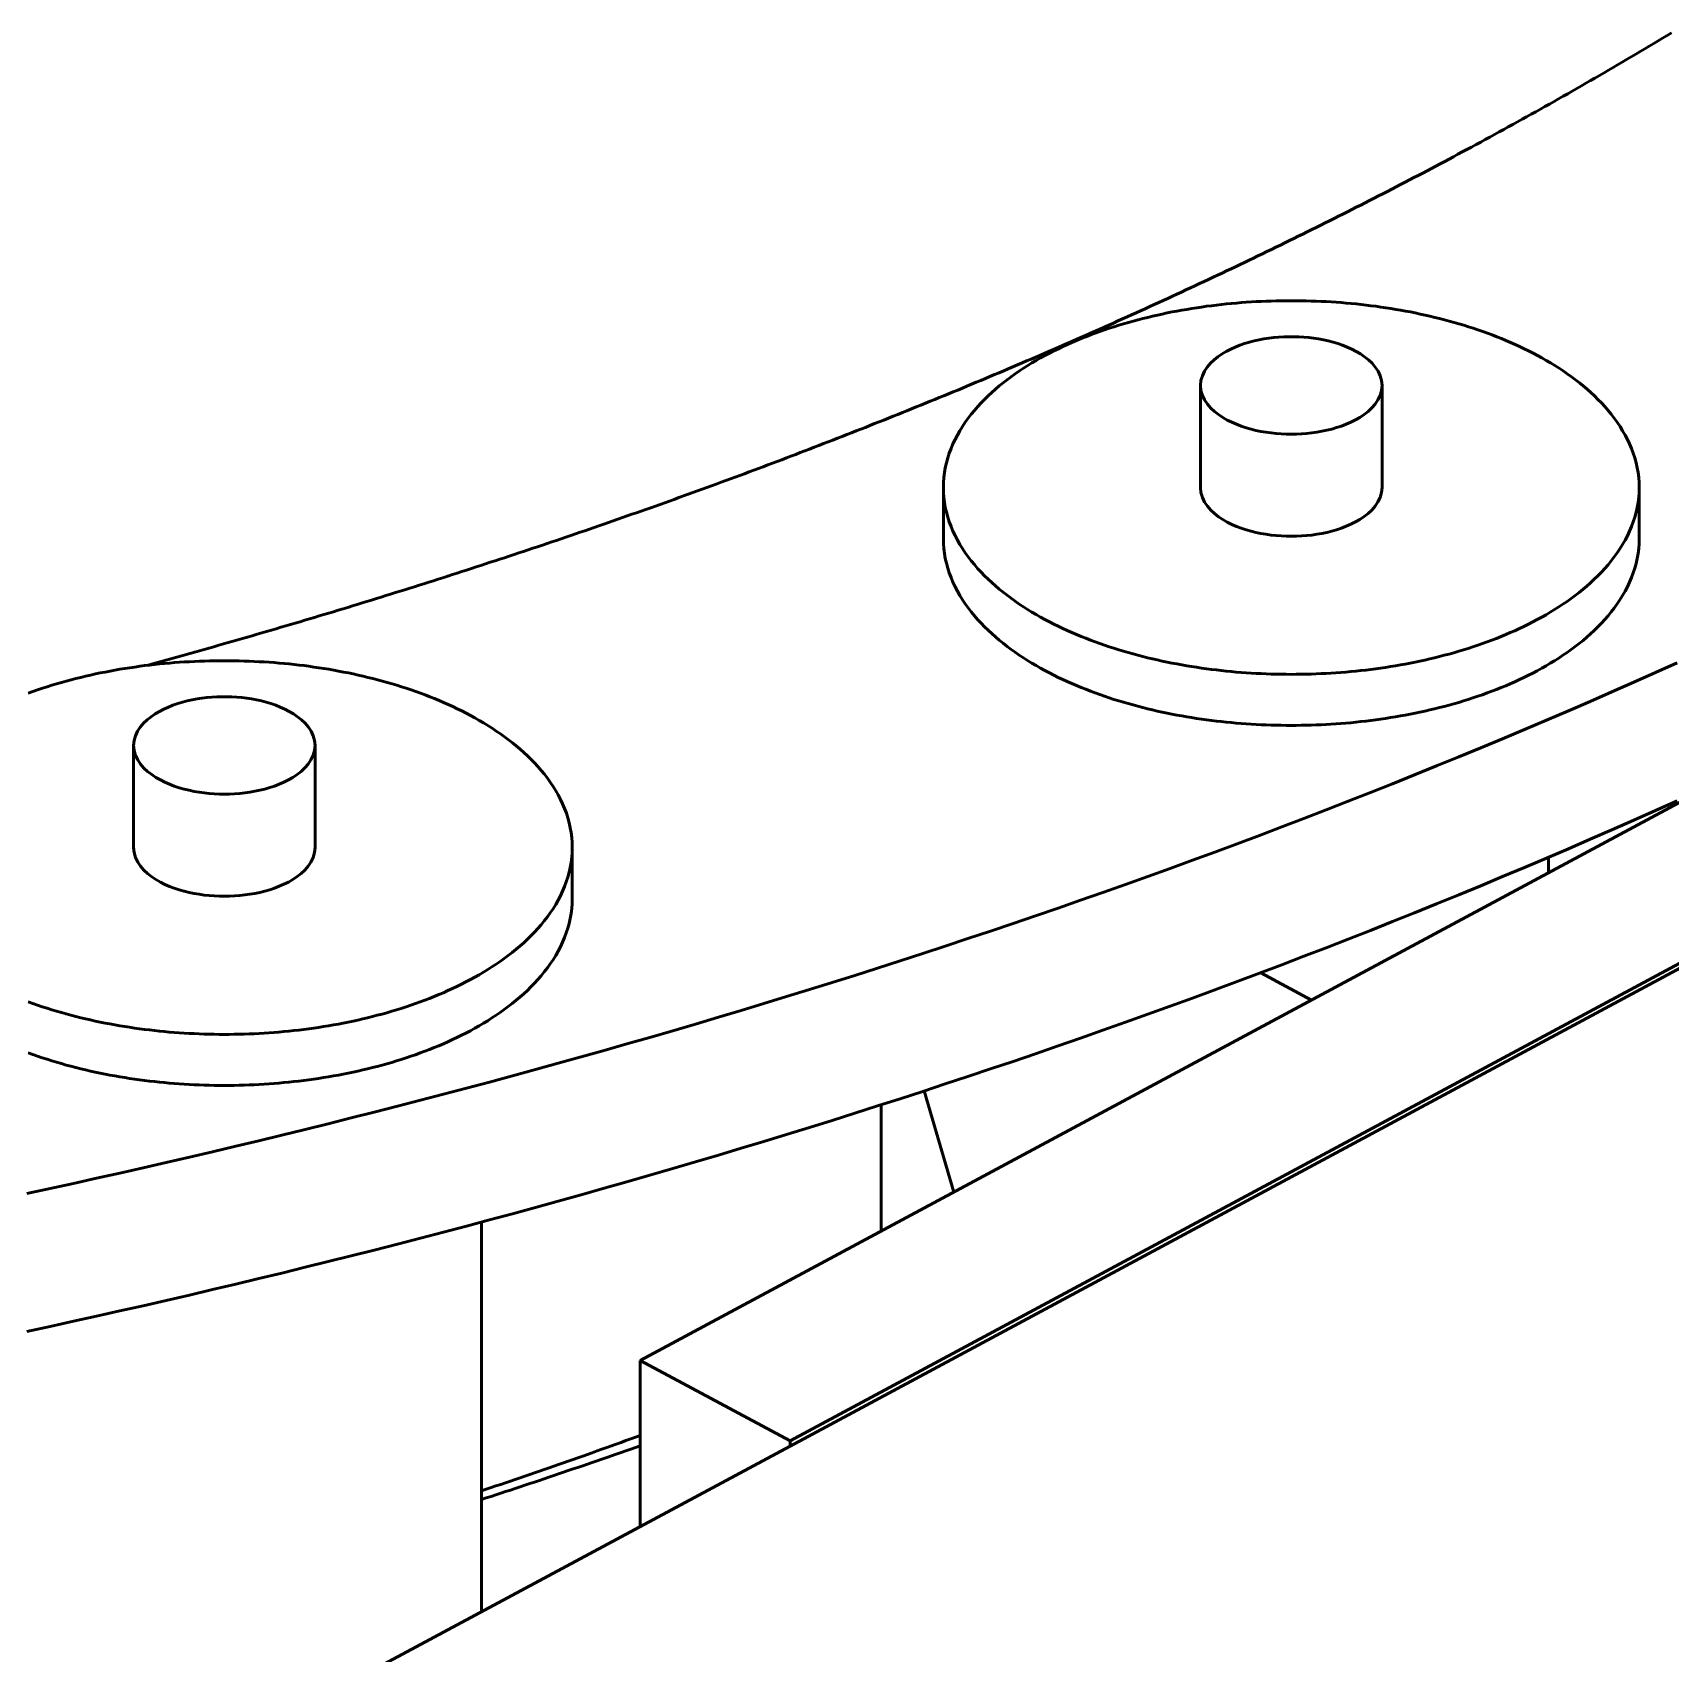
# Model space of a CAD drawing. Header units: millimetres. Extents: x 0 to 841, y 0 to 594.
# Drawn here: x 389.73 to 429.2, y 260.73 to 299.79 of the extents above; entities that cross this region are included whole.
import ezdxf

# ---------------------------------------------------------------- set-up
doc = ezdxf.new("R2010")
doc.units = ezdxf.units.MM
doc.layers.add('VIS', color=7, linetype='CONTINUOUS', lineweight=50)

msp = doc.modelspace()

# ---------------------------------------------------------------- linework, layer by layer
at = {"layer": 'VIS'}
for points in [[(424.187, 296.912), (424.299, 296.972), (424.41, 297.032), (424.521, 297.092), (424.632, 297.152), (424.743, 297.212), (424.854, 297.273), (424.965, 297.333), (425.075, 297.394), (425.186, 297.455), (425.297, 297.515), (425.407, 297.576), (425.518, 297.637), (425.628, 297.699), (425.738, 297.76), (425.849, 297.821), (425.959, 297.883), (426.069, 297.944), (426.179, 298.006), (426.289, 298.068), (426.399, 298.13), (426.509, 298.192), (426.619, 298.255), (426.729, 298.317), (426.838, 298.379), (426.948, 298.442), (427.058, 298.505), (427.167, 298.568), (427.277, 298.631), (427.386, 298.694), (427.495, 298.757), (427.604, 298.82), (427.713, 298.884), (427.823, 298.947), (427.932, 299.011), (428.04, 299.075), (428.149, 299.139), (428.258, 299.203), (428.367, 299.267), (428.475, 299.332), (428.584, 299.396), (428.692, 299.461), (428.801, 299.525), (428.909, 299.59), (429.017, 299.655), (429.126, 299.72), (429.234, 299.785)], [(424.187, 296.912), (424.299, 296.972), (424.41, 297.032), (424.521, 297.092), (424.632, 297.152), (424.743, 297.212), (424.854, 297.273), (424.965, 297.333), (425.075, 297.394), (425.186, 297.455), (425.297, 297.515), (425.407, 297.576), (425.518, 297.637), (425.628, 297.699), (425.738, 297.76), (425.849, 297.821), (425.959, 297.883), (426.069, 297.944), (426.179, 298.006), (426.289, 298.068), (426.399, 298.13), (426.509, 298.192), (426.619, 298.255), (426.729, 298.317), (426.838, 298.379), (426.948, 298.442), (427.058, 298.505), (427.167, 298.568), (427.277, 298.631), (427.386, 298.694), (427.495, 298.757), (427.604, 298.82), (427.713, 298.884), (427.823, 298.947), (427.932, 299.011), (428.04, 299.075), (428.149, 299.139), (428.258, 299.203), (428.367, 299.267), (428.475, 299.332), (428.584, 299.396), (428.692, 299.461), (428.801, 299.525), (428.909, 299.59), (429.017, 299.655), (429.126, 299.72), (429.234, 299.785)], [(392.478, 284.539), (392.594, 284.571), (392.709, 284.602), (392.825, 284.634), (392.941, 284.666), (393.057, 284.698), (393.173, 284.73), (393.288, 284.763), (393.404, 284.795), (393.52, 284.827), (393.635, 284.86), (393.751, 284.892), (393.866, 284.925), (393.982, 284.958), (394.098, 284.99), (394.213, 285.023), (394.329, 285.056), (394.444, 285.089), (394.56, 285.122), (394.675, 285.155), (394.79, 285.188), (394.906, 285.222), (395.021, 285.255), (395.137, 285.288), (395.252, 285.322), (395.367, 285.355), (395.483, 285.389), (395.598, 285.423), (395.713, 285.457), (395.828, 285.491), (395.943, 285.525), (396.059, 285.559), (396.174, 285.593), (396.289, 285.627), (396.404, 285.661), (396.519, 285.696), (396.634, 285.73), (396.749, 285.765), (396.864, 285.799), (396.979, 285.834), (397.094, 285.869), (397.209, 285.903), (397.324, 285.938), (397.439, 285.973), (397.554, 286.008), (397.669, 286.044), (397.783, 286.079), (397.898, 286.114), (398.013, 286.149), (398.128, 286.185), (398.242, 286.221), (398.357, 286.256), (398.472, 286.292), (398.587, 286.328), (398.701, 286.363), (398.816, 286.399), (398.93, 286.435), (399.045, 286.472), (399.159, 286.508), (399.274, 286.544), (399.388, 286.58), (399.503, 286.617), (399.617, 286.653), (399.732, 286.69), (399.846, 286.726), (399.96, 286.763), (400.075, 286.8), (400.189, 286.837), (400.303, 286.874), (400.418, 286.911), (400.532, 286.948), (400.646, 286.985), (400.76, 287.023), (400.874, 287.06), (400.988, 287.097), (401.102, 287.135), (401.216, 287.173), (401.331, 287.21), (401.445, 287.248), (401.558, 287.286), (401.672, 287.324), (401.786, 287.362), (401.9, 287.4), (402.014, 287.438), (402.128, 287.477), (402.242, 287.515), (402.356, 287.553), (402.469, 287.592), (402.583, 287.63), (402.697, 287.669), (402.81, 287.708), (402.924, 287.747), (403.038, 287.786), (403.151, 287.825), (403.265, 287.864), (403.378, 287.903), (403.492, 287.942), (403.605, 287.982), (403.719, 288.021), (403.832, 288.061), (403.946, 288.1), (404.059, 288.14), (404.172, 288.18), (404.286, 288.219), (404.399, 288.259), (404.512, 288.299), (404.625, 288.34), (404.739, 288.38), (404.852, 288.42), (404.965, 288.46), (405.078, 288.501), (405.191, 288.541), (405.304, 288.582), (405.417, 288.623), (405.53, 288.663), (405.643, 288.704), (405.756, 288.745), (405.869, 288.786), (405.982, 288.827), (406.094, 288.869), (406.207, 288.91), (406.32, 288.951), (406.433, 288.993), (406.545, 289.034), (406.658, 289.076), (406.771, 289.117), (406.883, 289.159), (406.996, 289.201), (407.108, 289.243), (407.221, 289.285), (407.333, 289.327), (407.446, 289.37), (407.558, 289.412), (407.67, 289.454), (407.783, 289.497), (407.895, 289.539), (408.007, 289.582), (408.12, 289.625), (408.232, 289.668), (408.344, 289.71), (408.456, 289.753), (408.568, 289.797), (408.68, 289.84), (408.792, 289.883), (408.904, 289.926), (409.016, 289.97), (409.128, 290.013), (409.24, 290.057), (409.352, 290.101), (409.464, 290.144), (409.576, 290.188), (409.687, 290.232), (409.799, 290.276), (409.911, 290.321), (410.023, 290.365), (410.134, 290.409), (410.246, 290.453), (410.357, 290.498), (410.469, 290.543), (410.58, 290.587), (410.692, 290.632), (410.803, 290.677), (410.915, 290.722), (411.026, 290.767), (411.137, 290.812), (411.249, 290.857), (411.36, 290.903), (411.471, 290.948), (411.582, 290.993), (411.693, 291.039), (411.804, 291.085), (411.915, 291.13), (412.026, 291.176), (412.137, 291.222), (412.248, 291.268), (412.359, 291.314), (412.47, 291.361), (412.581, 291.407), (412.692, 291.453), (412.802, 291.5), (412.913, 291.546), (413.024, 291.593), (413.134, 291.64), (413.245, 291.687), (413.356, 291.733), (413.466, 291.781), (413.577, 291.828), (413.687, 291.875), (413.797, 291.922), (413.908, 291.97), (414.018, 292.017), (414.128, 292.065), (414.239, 292.112), (414.349, 292.16), (414.459, 292.208), (414.569, 292.256), (414.679, 292.304), (414.789, 292.352), (414.899, 292.4), (415.009, 292.449), (415.119, 292.497), (415.229, 292.546), (415.339, 292.594), (415.448, 292.643), (415.558, 292.692), (415.668, 292.741), (415.778, 292.79), (415.887, 292.839), (415.997, 292.888), (416.106, 292.937), (416.216, 292.987), (416.325, 293.036), (416.435, 293.086), (416.544, 293.135), (416.653, 293.185), (416.763, 293.235), (416.872, 293.285), (416.981, 293.335), (417.09, 293.385), (417.199, 293.435), (417.308, 293.485), (417.417, 293.536), (417.526, 293.586), (417.635, 293.637), (417.744, 293.688), (417.853, 293.739), (417.962, 293.789), (418.07, 293.84), (418.179, 293.892), (418.288, 293.943), (418.396, 293.994), (418.505, 294.045), (418.613, 294.097), (418.722, 294.148), (418.83, 294.2), (418.939, 294.252), (419.047, 294.304), (419.155, 294.356), (419.263, 294.408), (419.372, 294.46), (419.48, 294.512), (419.588, 294.565), (419.696, 294.617), (419.804, 294.67), (419.912, 294.722), (420.02, 294.775), (420.128, 294.828), (420.235, 294.881), (420.343, 294.934), (420.451, 294.987), (420.558, 295.041), (420.666, 295.094), (420.774, 295.147), (420.881, 295.201), (420.988, 295.255), (421.096, 295.308), (421.203, 295.362), (421.311, 295.416), (421.418, 295.47), (421.525, 295.524), (421.632, 295.579), (421.739, 295.633), (421.846, 295.688), (421.953, 295.742), (422.06, 295.797), (422.167, 295.852), (422.274, 295.907), (422.381, 295.962), (422.487, 296.017), (422.594, 296.072), (422.701, 296.127), (422.807, 296.183), (422.914, 296.238), (423.02, 296.294), (423.127, 296.349), (423.233, 296.405), (423.339, 296.461), (423.445, 296.517), (423.552, 296.573), (423.658, 296.63), (423.764, 296.686), (423.87, 296.742), (423.976, 296.799), (424.082, 296.856), (424.187, 296.912)], [(392.478, 284.539), (392.594, 284.571), (392.709, 284.602), (392.825, 284.634), (392.941, 284.666), (393.057, 284.698), (393.173, 284.73), (393.288, 284.763), (393.404, 284.795), (393.52, 284.827), (393.635, 284.86), (393.751, 284.892), (393.866, 284.925), (393.982, 284.958), (394.098, 284.99), (394.213, 285.023), (394.329, 285.056), (394.444, 285.089), (394.56, 285.122), (394.675, 285.155), (394.79, 285.188), (394.906, 285.222), (395.021, 285.255), (395.137, 285.288), (395.252, 285.322), (395.367, 285.355), (395.483, 285.389), (395.598, 285.423), (395.713, 285.457), (395.828, 285.491), (395.943, 285.525), (396.059, 285.559), (396.174, 285.593), (396.289, 285.627), (396.404, 285.661), (396.519, 285.696), (396.634, 285.73), (396.749, 285.765), (396.864, 285.799), (396.979, 285.834), (397.094, 285.869), (397.209, 285.903), (397.324, 285.938), (397.439, 285.973), (397.554, 286.008), (397.669, 286.044), (397.783, 286.079), (397.898, 286.114), (398.013, 286.149), (398.128, 286.185), (398.242, 286.221), (398.357, 286.256), (398.472, 286.292), (398.587, 286.328), (398.701, 286.363), (398.816, 286.399), (398.93, 286.435), (399.045, 286.472), (399.159, 286.508), (399.274, 286.544), (399.388, 286.58), (399.503, 286.617), (399.617, 286.653), (399.732, 286.69), (399.846, 286.726), (399.96, 286.763), (400.075, 286.8), (400.189, 286.837), (400.303, 286.874), (400.418, 286.911), (400.532, 286.948), (400.646, 286.985), (400.76, 287.023), (400.874, 287.06), (400.988, 287.097), (401.102, 287.135), (401.216, 287.173), (401.331, 287.21), (401.445, 287.248), (401.558, 287.286), (401.672, 287.324), (401.786, 287.362), (401.9, 287.4), (402.014, 287.438), (402.128, 287.477), (402.242, 287.515), (402.356, 287.553), (402.469, 287.592), (402.583, 287.63), (402.697, 287.669), (402.81, 287.708), (402.924, 287.747), (403.038, 287.786), (403.151, 287.825), (403.265, 287.864), (403.378, 287.903), (403.492, 287.942), (403.605, 287.982), (403.719, 288.021), (403.832, 288.061), (403.946, 288.1), (404.059, 288.14), (404.172, 288.18), (404.286, 288.219), (404.399, 288.259), (404.512, 288.299), (404.625, 288.34), (404.739, 288.38), (404.852, 288.42), (404.965, 288.46), (405.078, 288.501), (405.191, 288.541), (405.304, 288.582), (405.417, 288.623), (405.53, 288.663), (405.643, 288.704), (405.756, 288.745), (405.869, 288.786), (405.982, 288.827), (406.094, 288.869), (406.207, 288.91), (406.32, 288.951), (406.433, 288.993), (406.545, 289.034), (406.658, 289.076), (406.771, 289.117), (406.883, 289.159), (406.996, 289.201), (407.108, 289.243), (407.221, 289.285), (407.333, 289.327), (407.446, 289.37), (407.558, 289.412), (407.67, 289.454), (407.783, 289.497), (407.895, 289.539), (408.007, 289.582), (408.12, 289.625), (408.232, 289.668), (408.344, 289.71), (408.456, 289.753), (408.568, 289.797), (408.68, 289.84), (408.792, 289.883), (408.904, 289.926), (409.016, 289.97), (409.128, 290.013), (409.24, 290.057), (409.352, 290.101), (409.464, 290.144), (409.576, 290.188), (409.687, 290.232), (409.799, 290.276), (409.911, 290.321), (410.023, 290.365), (410.134, 290.409), (410.246, 290.453), (410.357, 290.498), (410.469, 290.543), (410.58, 290.587), (410.692, 290.632), (410.803, 290.677), (410.915, 290.722), (411.026, 290.767), (411.137, 290.812), (411.249, 290.857), (411.36, 290.903), (411.471, 290.948), (411.582, 290.993), (411.693, 291.039), (411.804, 291.085), (411.915, 291.13), (412.026, 291.176), (412.137, 291.222), (412.248, 291.268), (412.359, 291.314), (412.47, 291.361), (412.581, 291.407), (412.692, 291.453), (412.802, 291.5), (412.913, 291.546), (413.024, 291.593), (413.134, 291.64), (413.245, 291.687), (413.356, 291.733), (413.466, 291.781), (413.577, 291.828), (413.687, 291.875), (413.797, 291.922), (413.908, 291.97), (414.018, 292.017), (414.128, 292.065), (414.239, 292.112), (414.349, 292.16), (414.459, 292.208), (414.569, 292.256), (414.679, 292.304), (414.789, 292.352), (414.899, 292.4), (415.009, 292.449), (415.119, 292.497), (415.229, 292.546), (415.339, 292.594), (415.448, 292.643), (415.558, 292.692), (415.668, 292.741), (415.778, 292.79), (415.887, 292.839), (415.997, 292.888), (416.106, 292.937), (416.216, 292.987), (416.325, 293.036), (416.435, 293.086), (416.544, 293.135), (416.653, 293.185), (416.763, 293.235), (416.872, 293.285), (416.981, 293.335), (417.09, 293.385), (417.199, 293.435), (417.308, 293.485), (417.417, 293.536), (417.526, 293.586), (417.635, 293.637), (417.744, 293.688), (417.853, 293.739), (417.962, 293.789), (418.07, 293.84), (418.179, 293.892), (418.288, 293.943), (418.396, 293.994), (418.505, 294.045), (418.613, 294.097), (418.722, 294.148), (418.83, 294.2), (418.939, 294.252), (419.047, 294.304), (419.155, 294.356), (419.263, 294.408), (419.372, 294.46), (419.48, 294.512), (419.588, 294.565), (419.696, 294.617), (419.804, 294.67), (419.912, 294.722), (420.02, 294.775), (420.128, 294.828), (420.235, 294.881), (420.343, 294.934), (420.451, 294.987), (420.558, 295.041), (420.666, 295.094), (420.774, 295.147), (420.881, 295.201), (420.988, 295.255), (421.096, 295.308), (421.203, 295.362), (421.311, 295.416), (421.418, 295.47), (421.525, 295.524), (421.632, 295.579), (421.739, 295.633), (421.846, 295.688), (421.953, 295.742), (422.06, 295.797), (422.167, 295.852), (422.274, 295.907), (422.381, 295.962), (422.487, 296.017), (422.594, 296.072), (422.701, 296.127), (422.807, 296.183), (422.914, 296.238), (423.02, 296.294), (423.127, 296.349), (423.233, 296.405), (423.339, 296.461), (423.445, 296.517), (423.552, 296.573), (423.658, 296.63), (423.764, 296.686), (423.87, 296.742), (423.976, 296.799), (424.082, 296.856), (424.187, 296.912)], [(428.451, 288.826), (428.448, 288.946), (428.439, 289.066), (428.424, 289.185), (428.403, 289.304), (428.377, 289.421), (428.345, 289.538), (428.308, 289.652), (428.266, 289.765), (428.22, 289.876), (428.168, 289.985), (428.113, 290.091), (428.053, 290.196), (427.99, 290.298), (427.923, 290.398), (427.852, 290.496), (427.779, 290.592), (427.703, 290.685), (427.624, 290.776), (427.542, 290.864), (427.458, 290.95), (427.372, 291.035), (427.284, 291.117), (427.194, 291.197), (427.102, 291.274), (427.009, 291.35), (426.913, 291.424), (426.817, 291.496), (426.719, 291.566), (426.62, 291.634), (426.519, 291.7), (426.418, 291.765), (426.315, 291.828), (426.211, 291.889), (426.106, 291.948), (426.001, 292.006), (425.894, 292.062), (425.787, 292.117), (425.679, 292.17), (425.57, 292.222), (425.461, 292.272), (425.351, 292.321), (425.24, 292.368), (425.129, 292.414), (425.017, 292.459), (424.905, 292.502), (424.792, 292.544), (424.679, 292.585), (424.565, 292.625), (424.451, 292.663), (424.337, 292.7), (424.222, 292.736), (424.106, 292.771), (423.991, 292.804), (423.875, 292.836), (423.758, 292.868), (423.642, 292.898), (423.525, 292.927), (423.408, 292.955), (423.291, 292.981), (423.173, 293.007), (423.055, 293.032), (422.937, 293.056), (422.819, 293.078), (422.7, 293.1), (422.582, 293.12), (422.463, 293.14), (422.344, 293.158), (422.225, 293.176), (422.106, 293.193), (421.986, 293.208), (421.867, 293.223), (421.747, 293.236), (421.628, 293.249), (421.508, 293.261), (421.388, 293.272), (421.268, 293.281), (421.148, 293.29), (421.028, 293.298), (420.907, 293.305), (420.787, 293.311), (420.667, 293.316), (420.547, 293.32), (420.426, 293.324), (420.306, 293.326), (420.186, 293.327), (420.065, 293.328), (419.945, 293.327), (419.824, 293.326), (419.704, 293.324), (419.584, 293.32), (419.463, 293.316), (419.343, 293.311), (419.223, 293.305), (419.103, 293.298), (418.982, 293.29), (418.862, 293.281), (418.742, 293.272), (418.623, 293.261), (418.503, 293.249), (418.383, 293.236), (418.263, 293.223), (418.144, 293.208), (418.025, 293.193), (417.905, 293.176), (417.786, 293.158), (417.667, 293.14), (417.548, 293.12), (417.43, 293.1), (417.311, 293.078), (417.193, 293.056), (417.075, 293.032), (416.957, 293.007), (416.84, 292.981), (416.722, 292.955), (416.605, 292.927), (416.488, 292.898), (416.372, 292.868), (416.255, 292.836), (416.14, 292.804), (416.024, 292.771), (415.909, 292.736), (415.794, 292.7), (415.679, 292.663), (415.565, 292.625), (415.451, 292.585), (415.338, 292.544), (415.225, 292.502), (415.113, 292.459), (415.001, 292.414), (414.89, 292.368), (414.779, 292.321), (414.669, 292.272), (414.56, 292.222), (414.451, 292.17), (414.343, 292.117), (414.236, 292.062), (414.129, 292.006), (414.024, 291.948), (413.919, 291.889), (413.815, 291.828), (413.713, 291.765), (413.611, 291.7), (413.511, 291.634), (413.411, 291.566), (413.313, 291.496), (413.217, 291.424), (413.122, 291.35), (413.028, 291.274), (412.936, 291.197), (412.846, 291.117), (412.758, 291.035), (412.672, 290.95), (412.588, 290.864), (412.507, 290.776), (412.428, 290.685), (412.351, 290.592), (412.278, 290.496), (412.208, 290.398), (412.141, 290.298), (412.077, 290.196), (412.018, 290.091), (411.962, 289.985), (411.911, 289.876), (411.864, 289.765), (411.822, 289.652), (411.785, 289.538), (411.753, 289.421), (411.727, 289.304), (411.706, 289.185), (411.691, 289.066), (411.682, 288.946), (411.679, 288.826)], [(422.253, 291.286), (422.241, 291.406), (422.209, 291.521), (422.157, 291.629), (422.091, 291.729), (422.013, 291.821), (421.926, 291.903), (421.833, 291.978), (421.734, 292.046), (421.63, 292.107), (421.523, 292.162), (421.414, 292.211), (421.302, 292.255), (421.189, 292.294), (421.074, 292.329), (420.958, 292.359), (420.84, 292.385), (420.722, 292.407), (420.604, 292.425), (420.485, 292.439), (420.365, 292.45), (420.245, 292.457), (420.125, 292.46), (420.005, 292.46), (419.885, 292.457), (419.765, 292.45), (419.646, 292.439), (419.527, 292.425), (419.408, 292.407), (419.29, 292.385), (419.173, 292.359), (419.057, 292.329), (418.942, 292.294), (418.828, 292.255), (418.716, 292.211), (418.607, 292.162), (418.5, 292.107), (418.397, 292.046), (418.298, 291.978), (418.204, 291.903), (418.117, 291.821), (418.039, 291.729), (417.973, 291.629), (417.922, 291.521), (417.889, 291.406), (417.878, 291.286)], [(417.878, 291.286), (417.889, 291.164), (417.924, 291.046), (417.977, 290.936), (418.046, 290.834), (418.127, 290.742), (418.217, 290.658), (418.314, 290.583), (418.416, 290.515), (418.523, 290.453), (418.633, 290.399), (418.745, 290.35), (418.86, 290.306), (418.977, 290.267), (419.095, 290.234), (419.214, 290.204), (419.334, 290.179), (419.456, 290.158), (419.577, 290.141), (419.699, 290.128), (419.822, 290.119), (419.945, 290.114), (420.068, 290.112), (420.19, 290.114), (420.313, 290.119), (420.436, 290.129), (420.558, 290.142), (420.68, 290.159), (420.801, 290.18), (420.921, 290.205), (421.04, 290.235), (421.158, 290.269), (421.275, 290.308), (421.39, 290.352), (421.502, 290.401), (421.612, 290.456)], [(417.878, 291.286), (417.878, 288.826)], [(421.612, 290.456), (421.718, 290.517), (421.82, 290.585), (421.916, 290.66), (422.005, 290.744), (422.086, 290.836), (422.154, 290.937), (422.207, 291.047), (422.241, 291.165), (422.253, 291.286)], [(422.253, 291.286), (422.253, 288.826)], [(411.679, 288.826), (411.682, 288.705), (411.691, 288.585), (411.706, 288.466), (411.727, 288.347), (411.753, 288.23), (411.785, 288.114), (411.822, 287.999), (411.864, 287.887), (411.91, 287.776), (411.962, 287.667), (412.017, 287.56), (412.077, 287.456), (412.14, 287.353), (412.207, 287.253), (412.277, 287.156), (412.351, 287.06), (412.427, 286.967), (412.506, 286.876), (412.587, 286.788), (412.671, 286.701), (412.757, 286.617), (412.845, 286.535), (412.935, 286.455), (413.027, 286.378), (413.121, 286.302), (413.216, 286.228), (413.312, 286.156), (413.41, 286.086), (413.509, 286.018), (413.61, 285.952), (413.711, 285.887), (413.814, 285.824), (413.918, 285.763), (414.022, 285.704), (414.128, 285.646), (414.234, 285.59), (414.341, 285.535), (414.449, 285.482), (414.558, 285.43), (414.667, 285.38), (414.777, 285.331), (414.888, 285.284), (414.999, 285.238), (415.111, 285.193), (415.223, 285.15), (415.336, 285.108), (415.449, 285.067), (415.563, 285.027), (415.677, 284.989), (415.791, 284.952), (415.906, 284.916), (416.021, 284.881), (416.137, 284.848), (416.253, 284.815), (416.369, 284.784), (416.486, 284.754), (416.602, 284.725), (416.719, 284.697), (416.837, 284.67), (416.954, 284.644), (417.072, 284.62), (417.19, 284.596), (417.308, 284.573), (417.427, 284.552), (417.545, 284.531), (417.664, 284.512), (417.783, 284.493), (417.902, 284.476), (418.021, 284.459), (418.14, 284.443), (418.26, 284.429), (418.379, 284.415), (418.499, 284.402), (418.619, 284.391), (418.739, 284.38), (418.859, 284.37), (418.979, 284.361), (419.099, 284.353), (419.219, 284.346), (419.339, 284.34), (419.459, 284.335), (419.58, 284.331), (419.7, 284.327), (419.82, 284.325), (419.94, 284.324), (420.061, 284.323), (420.181, 284.324), (420.301, 284.325), (420.422, 284.327), (420.542, 284.331), (420.662, 284.335), (420.783, 284.34), (420.903, 284.346), (421.023, 284.353), (421.143, 284.361), (421.263, 284.369), (421.383, 284.379), (421.503, 284.39), (421.623, 284.402), (421.742, 284.414), (421.862, 284.428), (421.981, 284.442), (422.101, 284.458), (422.22, 284.474), (422.339, 284.492), (422.458, 284.51), (422.577, 284.53), (422.695, 284.55), (422.814, 284.572), (422.932, 284.594), (423.05, 284.618), (423.168, 284.643), (423.285, 284.668), (423.402, 284.695), (423.519, 284.723), (423.636, 284.752), (423.753, 284.782), (423.869, 284.813), (423.985, 284.845), (424.101, 284.879), (424.216, 284.913), (424.331, 284.949), (424.445, 284.986), (424.559, 285.024), (424.673, 285.064), (424.786, 285.105), (424.899, 285.147), (425.011, 285.19), (425.123, 285.234), (425.234, 285.28), (425.345, 285.328), (425.455, 285.376), (425.564, 285.427), (425.673, 285.478), (425.781, 285.531), (425.888, 285.586), (425.995, 285.642)], [(411.679, 288.826), (411.679, 287.595)], [(417.878, 288.826), (417.889, 288.703), (417.924, 288.586), (417.977, 288.475), (418.046, 288.373), (418.127, 288.281), (418.217, 288.197), (418.314, 288.122), (418.416, 288.054), (418.523, 287.993), (418.633, 287.938), (418.745, 287.889), (418.86, 287.845), (418.977, 287.807), (419.095, 287.773), (419.214, 287.744), (419.334, 287.718), (419.456, 287.698), (419.577, 287.681), (419.699, 287.668), (419.822, 287.658), (419.945, 287.653), (420.068, 287.651), (420.19, 287.653), (420.313, 287.659), (420.436, 287.668), (420.558, 287.681), (420.68, 287.698), (420.801, 287.719), (420.921, 287.745), (421.04, 287.774), (421.158, 287.808), (421.275, 287.847), (421.39, 287.891), (421.502, 287.94), (421.612, 287.995)], [(421.612, 287.995), (421.718, 288.056), (421.82, 288.124), (421.916, 288.199), (422.005, 288.283), (422.086, 288.375), (422.154, 288.477), (422.207, 288.587), (422.241, 288.704), (422.253, 288.826)], [(425.995, 285.642), (426.101, 285.7), (426.206, 285.759), (426.309, 285.82), (426.412, 285.883), (426.514, 285.948), (426.615, 286.014), (426.714, 286.082), (426.813, 286.152), (426.909, 286.224), (427.005, 286.298), (427.098, 286.374), (427.191, 286.452), (427.281, 286.532), (427.369, 286.614), (427.455, 286.698), (427.54, 286.784), (427.621, 286.873), (427.7, 286.964), (427.777, 287.057), (427.851, 287.153), (427.921, 287.25), (427.988, 287.351), (428.052, 287.453), (428.112, 287.558), (428.167, 287.665), (428.219, 287.774), (428.266, 287.885), (428.308, 287.998), (428.345, 288.112), (428.377, 288.229), (428.403, 288.346), (428.424, 288.465), (428.439, 288.585), (428.448, 288.705), (428.451, 288.826)], [(428.451, 288.826), (428.451, 287.595)], [(411.679, 287.595), (411.682, 287.475), (411.691, 287.355), (411.706, 287.235), (411.727, 287.117), (411.753, 286.999), (411.785, 286.883), (411.822, 286.769), (411.864, 286.656), (411.91, 286.545), (411.962, 286.436), (412.017, 286.33), (412.077, 286.225), (412.14, 286.123), (412.207, 286.023), (412.277, 285.925), (412.351, 285.83), (412.427, 285.737), (412.506, 285.646), (412.587, 285.557), (412.671, 285.471), (412.757, 285.387), (412.845, 285.305), (412.935, 285.225), (413.027, 285.147), (413.121, 285.071), (413.216, 284.998), (413.312, 284.926), (413.41, 284.856), (413.509, 284.788), (413.61, 284.721), (413.711, 284.657), (413.814, 284.594), (413.918, 284.533), (414.022, 284.473), (414.128, 284.416), (414.234, 284.359), (414.341, 284.305), (414.449, 284.251), (414.558, 284.2), (414.667, 284.15), (414.777, 284.101), (414.888, 284.053), (414.999, 284.007), (415.111, 283.963), (415.223, 283.919), (415.336, 283.877), (415.449, 283.836), (415.563, 283.797), (415.677, 283.759), (415.791, 283.721), (415.906, 283.686), (416.021, 283.651), (416.137, 283.617), (416.253, 283.585), (416.369, 283.554), (416.486, 283.524), (416.602, 283.495), (416.719, 283.467), (416.837, 283.44), (416.954, 283.414), (417.072, 283.389), (417.19, 283.366), (417.308, 283.343), (417.427, 283.321), (417.545, 283.301), (417.664, 283.281), (417.783, 283.263), (417.902, 283.245), (418.021, 283.229), (418.14, 283.213), (418.26, 283.198), (418.379, 283.185), (418.499, 283.172), (418.619, 283.16), (418.739, 283.15), (418.859, 283.14), (418.979, 283.131), (419.099, 283.123), (419.219, 283.116), (419.339, 283.11), (419.459, 283.105), (419.58, 283.1), (419.7, 283.097), (419.82, 283.095), (419.94, 283.093), (420.061, 283.093), (420.181, 283.093), (420.301, 283.095), (420.422, 283.097), (420.542, 283.1), (420.662, 283.104), (420.783, 283.109), (420.903, 283.115), (421.023, 283.122), (421.143, 283.13), (421.263, 283.139), (421.383, 283.149), (421.503, 283.159), (421.623, 283.171), (421.742, 283.184), (421.862, 283.197), (421.981, 283.212), (422.101, 283.227), (422.22, 283.244), (422.339, 283.261), (422.458, 283.28), (422.577, 283.299), (422.695, 283.32), (422.814, 283.342), (422.932, 283.364), (423.05, 283.388), (423.168, 283.412), (423.285, 283.438), (423.402, 283.465), (423.519, 283.493), (423.636, 283.521), (423.753, 283.552), (423.869, 283.583), (423.985, 283.615), (424.101, 283.648), (424.216, 283.683), (424.331, 283.719), (424.445, 283.756), (424.559, 283.794), (424.673, 283.833), (424.786, 283.874), (424.899, 283.916), (425.011, 283.959), (425.123, 284.004), (425.234, 284.05), (425.345, 284.097), (425.455, 284.146), (425.564, 284.196), (425.673, 284.248), (425.781, 284.301), (425.888, 284.355), (425.995, 284.412)], [(425.995, 284.412), (426.101, 284.469), (426.206, 284.529), (426.309, 284.59), (426.412, 284.653), (426.514, 284.717), (426.615, 284.784), (426.714, 284.852), (426.813, 284.922), (426.909, 284.994), (427.005, 285.068), (427.098, 285.143), (427.191, 285.221), (427.281, 285.301), (427.369, 285.383), (427.455, 285.467), (427.54, 285.554), (427.621, 285.643), (427.7, 285.733), (427.777, 285.827), (427.851, 285.922), (427.921, 286.02), (427.988, 286.12), (428.052, 286.223), (428.112, 286.327), (428.167, 286.434), (428.219, 286.543), (428.266, 286.654), (428.308, 286.767), (428.345, 286.882), (428.377, 286.998), (428.403, 287.116), (428.424, 287.235), (428.439, 287.354), (428.448, 287.475), (428.451, 287.595)], [(389.59, 271.811), (390.15, 271.932), (390.71, 272.055), (391.27, 272.178), (391.83, 272.303), (392.389, 272.43), (392.948, 272.558), (393.507, 272.687), (394.065, 272.818), (394.623, 272.95), (395.181, 273.083), (395.738, 273.218), (396.295, 273.355), (396.852, 273.493), (397.408, 273.632), (397.964, 273.773), (398.52, 273.915), (399.075, 274.058), (399.63, 274.203), (400.184, 274.35), (400.738, 274.498), (401.292, 274.647), (401.845, 274.798), (402.398, 274.951), (402.95, 275.105), (403.502, 275.26), (404.054, 275.417), (404.605, 275.575), (405.156, 275.735), (405.706, 275.897), (406.256, 276.06), (406.805, 276.224), (407.354, 276.39), (407.902, 276.558), (408.45, 276.727), (408.998, 276.897), (409.545, 277.069), (410.091, 277.243), (410.637, 277.419), (411.183, 277.595), (411.727, 277.774), (412.272, 277.954), (412.816, 278.136), (413.359, 278.319), (413.902, 278.504), (414.444, 278.69), (414.986, 278.879), (415.527, 279.068), (416.068, 279.26), (416.608, 279.453), (417.147, 279.648), (417.686, 279.844), (418.224, 280.042), (418.761, 280.242), (419.298, 280.443), (419.835, 280.646), (420.37, 280.851), (420.905, 281.058), (421.439, 281.266), (421.973, 281.476), (422.506, 281.687), (423.038, 281.901), (423.57, 282.116), (424.101, 282.333), (424.631, 282.552), (425.16, 282.772), (425.689, 282.994), (426.217, 283.219), (426.744, 283.444), (427.27, 283.672), (427.795, 283.902), (428.32, 284.133), (428.844, 284.366), (429.367, 284.601)], [(402.734, 280.15), (402.731, 280.27), (402.722, 280.39), (402.708, 280.51), (402.687, 280.628), (402.661, 280.746), (402.629, 280.862), (402.592, 280.977), (402.55, 281.089), (402.503, 281.2), (402.452, 281.309), (402.396, 281.416), (402.336, 281.52), (402.273, 281.623), (402.206, 281.723), (402.136, 281.821), (402.062, 281.916), (401.986, 282.009), (401.907, 282.1), (401.825, 282.189), (401.742, 282.275), (401.656, 282.359), (401.567, 282.441), (401.477, 282.521), (401.385, 282.599), (401.292, 282.675), (401.197, 282.748), (401.1, 282.82), (401.002, 282.89), (400.903, 282.958), (400.803, 283.025), (400.701, 283.089), (400.598, 283.152), (400.494, 283.213), (400.39, 283.272), (400.284, 283.33), (400.178, 283.387), (400.071, 283.441), (399.963, 283.494), (399.854, 283.546), (399.744, 283.596), (399.634, 283.645), (399.524, 283.693), (399.412, 283.739), (399.301, 283.783), (399.188, 283.827), (399.076, 283.869), (398.962, 283.91), (398.849, 283.949), (398.734, 283.987), (398.62, 284.024), (398.505, 284.06), (398.39, 284.095), (398.274, 284.128), (398.158, 284.161), (398.042, 284.192), (397.925, 284.222), (397.808, 284.251), (397.691, 284.279), (397.574, 284.306), (397.456, 284.332), (397.339, 284.356), (397.22, 284.38), (397.102, 284.403), (396.984, 284.424), (396.865, 284.445), (396.746, 284.464), (396.627, 284.483), (396.508, 284.5), (396.389, 284.517), (396.27, 284.533), (396.15, 284.547), (396.031, 284.561), (395.911, 284.573), (395.791, 284.585), (395.671, 284.596), (395.551, 284.606), (395.431, 284.615), (395.311, 284.623), (395.191, 284.629), (395.071, 284.636), (394.95, 284.641), (394.83, 284.645), (394.71, 284.648), (394.589, 284.65), (394.469, 284.652), (394.348, 284.652), (394.228, 284.652), (394.108, 284.65), (393.987, 284.648), (393.867, 284.645), (393.747, 284.641), (393.626, 284.636), (393.506, 284.629), (393.386, 284.623), (393.266, 284.615), (393.146, 284.606), (393.026, 284.596), (392.906, 284.585), (392.786, 284.573), (392.666, 284.561), (392.547, 284.547), (392.427, 284.533), (392.308, 284.517), (392.189, 284.5), (392.07, 284.483), (391.951, 284.464), (391.832, 284.445), (391.713, 284.424), (391.595, 284.403), (391.476, 284.38), (391.358, 284.356), (391.241, 284.332), (391.123, 284.306), (391.006, 284.279), (390.889, 284.251), (390.772, 284.222), (390.655, 284.192), (390.539, 284.161), (390.423, 284.128), (390.307, 284.095), (390.192, 284.06), (390.077, 284.024), (389.963, 283.987), (389.848, 283.949), (389.735, 283.91), (389.621, 283.869)], [(396.536, 282.611), (396.525, 282.73), (396.492, 282.845), (396.441, 282.954), (396.374, 283.054), (396.297, 283.145), (396.21, 283.228), (396.116, 283.303), (396.017, 283.37), (395.913, 283.431), (395.807, 283.486), (395.697, 283.535), (395.586, 283.579), (395.472, 283.618), (395.357, 283.653), (395.241, 283.683), (395.124, 283.709), (395.006, 283.731), (394.887, 283.749), (394.768, 283.763), (394.648, 283.774), (394.528, 283.781), (394.409, 283.785), (394.288, 283.785), (394.168, 283.781), (394.049, 283.774), (393.929, 283.763), (393.81, 283.749), (393.691, 283.731), (393.573, 283.709), (393.456, 283.683), (393.34, 283.653), (393.225, 283.618), (393.111, 283.579), (393, 283.535), (392.89, 283.486), (392.783, 283.431), (392.68, 283.37), (392.581, 283.303), (392.487, 283.228), (392.4, 283.145), (392.322, 283.054), (392.256, 282.954), (392.205, 282.845), (392.172, 282.73), (392.161, 282.611)], [(392.161, 282.611), (392.173, 282.489), (392.207, 282.371), (392.261, 282.26), (392.329, 282.159), (392.41, 282.066), (392.5, 281.982), (392.597, 281.907), (392.699, 281.839), (392.806, 281.778), (392.916, 281.723), (393.029, 281.674), (393.143, 281.63), (393.26, 281.592), (393.378, 281.558), (393.498, 281.529), (393.618, 281.504), (393.739, 281.483), (393.861, 281.466), (393.983, 281.453), (394.105, 281.443), (394.228, 281.438), (394.351, 281.436), (394.474, 281.438), (394.597, 281.444), (394.719, 281.453), (394.841, 281.466), (394.963, 281.483), (395.084, 281.505), (395.204, 281.53), (395.323, 281.559), (395.442, 281.593), (395.558, 281.632), (395.673, 281.676), (395.786, 281.725), (395.895, 281.78)], [(392.161, 282.611), (392.161, 280.15)], [(395.895, 281.78), (396.001, 281.841), (396.103, 281.909), (396.199, 281.985), (396.289, 282.068), (396.369, 282.16), (396.437, 282.262), (396.49, 282.372), (396.524, 282.489), (396.536, 282.611)], [(396.536, 282.611), (396.536, 280.15)], [(404.374, 267.788), (429.949, 281.519)], [(389.59, 268.489), (390.15, 268.61), (390.71, 268.733), (391.27, 268.856), (391.83, 268.981), (392.389, 269.108), (392.948, 269.236), (393.507, 269.365), (394.065, 269.496), (394.623, 269.628), (395.181, 269.761), (395.738, 269.896), (396.295, 270.033), (396.852, 270.171), (397.408, 270.31), (397.964, 270.45), (398.52, 270.593), (399.075, 270.736), (399.63, 270.881), (400.184, 271.028), (400.738, 271.176), (401.292, 271.325), (401.845, 271.476), (402.398, 271.629), (402.95, 271.782), (403.502, 271.938), (404.054, 272.095), (404.605, 272.253), (405.156, 272.413), (405.706, 272.575), (406.256, 272.737), (406.805, 272.902), (407.354, 273.068), (407.902, 273.235), (408.45, 273.405), (408.998, 273.575), (409.545, 273.747), (410.091, 273.921), (410.637, 274.097), (411.183, 274.273), (411.727, 274.452), (412.272, 274.632), (412.816, 274.814), (413.359, 274.997), (413.902, 275.182), (414.444, 275.368), (414.986, 275.557), (415.527, 275.746), (416.068, 275.938), (416.608, 276.131), (417.147, 276.326), (417.686, 276.522), (418.224, 276.72), (418.761, 276.92), (419.298, 277.121), (419.835, 277.324), (420.37, 277.529), (420.905, 277.736), (421.439, 277.944), (421.973, 278.154), (422.506, 278.365), (423.038, 278.579), (423.57, 278.794), (424.101, 279.011), (424.631, 279.23), (425.16, 279.45), (425.689, 279.672), (426.217, 279.897), (426.744, 280.122), (427.27, 280.35), (427.795, 280.58), (428.32, 280.811), (428.844, 281.044), (429.367, 281.279)], [(392.161, 280.15), (392.173, 280.028), (392.207, 279.91), (392.261, 279.8), (392.329, 279.698), (392.41, 279.605), (392.5, 279.522), (392.597, 279.446), (392.699, 279.378), (392.806, 279.317), (392.916, 279.262), (393.029, 279.213), (393.143, 279.17), (393.26, 279.131), (393.378, 279.097), (393.498, 279.068), (393.618, 279.043), (393.739, 279.022), (393.861, 279.005), (393.983, 278.992), (394.105, 278.983), (394.228, 278.977), (394.351, 278.975), (394.474, 278.977), (394.597, 278.983), (394.719, 278.992), (394.841, 279.006), (394.963, 279.023), (395.084, 279.044), (395.204, 279.069), (395.323, 279.099), (395.442, 279.133), (395.558, 279.171), (395.673, 279.215), (395.786, 279.264), (395.895, 279.319)], [(395.895, 279.319), (396.001, 279.381), (396.103, 279.448), (396.199, 279.524), (396.289, 279.607), (396.369, 279.7), (396.437, 279.801), (396.49, 279.911), (396.524, 280.028), (396.536, 280.15)], [(400.278, 276.966), (400.384, 277.024), (400.489, 277.084), (400.593, 277.145), (400.696, 277.208), (400.798, 277.272), (400.898, 277.338), (400.998, 277.407), (401.096, 277.477), (401.193, 277.548), (401.288, 277.622), (401.382, 277.698), (401.474, 277.776), (401.564, 277.856), (401.653, 277.938), (401.739, 278.022), (401.823, 278.109), (401.905, 278.197), (401.984, 278.288), (402.06, 278.381), (402.134, 278.477), (402.204, 278.575), (402.272, 278.675), (402.335, 278.777), (402.395, 278.882), (402.451, 278.989), (402.502, 279.098), (402.549, 279.209), (402.591, 279.322), (402.628, 279.437), (402.66, 279.553), (402.687, 279.671), (402.707, 279.79), (402.722, 279.909), (402.731, 280.029), (402.734, 280.15)], [(402.734, 280.15), (402.734, 278.92)], [(426.263, 279.916), (426.263, 279.54)], [(407.984, 265.85), (433.559, 279.581)], [(407.984, 265.727), (433.559, 279.458)], [(400.278, 275.736), (400.384, 275.794), (400.489, 275.853), (400.593, 275.914), (400.696, 275.977), (400.798, 276.042), (400.898, 276.108), (400.998, 276.176), (401.096, 276.246), (401.193, 276.318), (401.288, 276.392), (401.382, 276.468), (401.474, 276.546), (401.564, 276.626), (401.653, 276.708), (401.739, 276.792), (401.823, 276.878), (401.905, 276.967), (401.984, 277.058), (402.06, 277.151), (402.134, 277.247), (402.204, 277.344), (402.272, 277.445), (402.335, 277.547), (402.395, 277.652), (402.451, 277.759), (402.502, 277.868), (402.549, 277.979), (402.591, 278.092), (402.628, 278.206), (402.66, 278.323), (402.687, 278.44), (402.707, 278.559), (402.722, 278.679), (402.731, 278.799), (402.734, 278.92)], [(419.329, 277.132), (420.554, 276.475)], [(389.619, 276.432), (389.732, 276.391), (389.846, 276.352), (389.96, 276.313), (390.075, 276.276), (390.19, 276.24), (390.305, 276.206), (390.42, 276.172), (390.536, 276.14), (390.652, 276.109), (390.769, 276.078), (390.886, 276.049), (391.003, 276.021), (391.12, 275.995), (391.238, 275.969), (391.355, 275.944), (391.473, 275.921), (391.592, 275.898), (391.71, 275.876), (391.829, 275.856), (391.947, 275.836), (392.066, 275.818), (392.185, 275.8), (392.304, 275.783), (392.424, 275.768), (392.543, 275.753), (392.663, 275.74), (392.782, 275.727), (392.902, 275.715), (393.022, 275.704), (393.142, 275.694), (393.262, 275.686), (393.382, 275.678), (393.502, 275.671), (393.622, 275.665), (393.743, 275.659), (393.863, 275.655), (393.983, 275.652), (394.104, 275.65), (394.224, 275.648), (394.344, 275.648), (394.465, 275.648), (394.585, 275.649), (394.705, 275.652), (394.825, 275.655), (394.946, 275.659), (395.066, 275.664), (395.186, 275.67), (395.306, 275.677), (395.426, 275.685), (395.546, 275.694), (395.666, 275.704), (395.786, 275.714), (395.906, 275.726), (396.026, 275.739), (396.145, 275.752), (396.265, 275.767), (396.384, 275.782), (396.503, 275.799), (396.622, 275.816), (396.741, 275.835), (396.86, 275.854), (396.978, 275.875), (397.097, 275.896), (397.215, 275.919), (397.333, 275.942), (397.451, 275.967), (397.568, 275.993), (397.686, 276.02), (397.803, 276.047), (397.92, 276.076), (398.036, 276.106), (398.152, 276.137), (398.268, 276.17), (398.384, 276.203), (398.499, 276.238), (398.614, 276.274), (398.729, 276.311), (398.843, 276.349), (398.956, 276.388), (399.07, 276.429), (399.182, 276.471), (399.295, 276.514), (399.406, 276.559), (399.518, 276.605), (399.628, 276.652), (399.738, 276.701), (399.848, 276.751), (399.956, 276.803), (400.064, 276.856), (400.172, 276.91), (400.278, 276.966)], [(389.619, 275.202), (389.732, 275.161), (389.846, 275.121), (389.96, 275.083), (390.075, 275.046), (390.19, 275.01), (390.305, 274.975), (390.42, 274.942), (390.536, 274.909), (390.652, 274.878), (390.769, 274.848), (390.886, 274.819), (391.003, 274.791), (391.12, 274.764), (391.238, 274.738), (391.355, 274.714), (391.473, 274.69), (391.592, 274.667), (391.71, 274.646), (391.829, 274.625), (391.947, 274.606), (392.066, 274.587), (392.185, 274.57), (392.304, 274.553), (392.424, 274.537), (392.543, 274.523), (392.663, 274.509), (392.782, 274.496), (392.902, 274.485), (393.022, 274.474), (393.142, 274.464), (393.262, 274.455), (393.382, 274.447), (393.502, 274.44), (393.622, 274.434), (393.743, 274.429), (393.863, 274.425), (393.983, 274.422), (394.104, 274.419), (394.224, 274.418), (394.344, 274.417), (394.465, 274.418), (394.585, 274.419), (394.705, 274.421), (394.825, 274.425), (394.946, 274.429), (395.066, 274.434), (395.186, 274.44), (395.306, 274.447), (395.426, 274.455), (395.546, 274.463), (395.666, 274.473), (395.786, 274.484), (395.906, 274.496), (396.026, 274.508), (396.145, 274.522), (396.265, 274.536), (396.384, 274.552), (396.503, 274.568), (396.622, 274.586), (396.741, 274.604), (396.86, 274.624), (396.978, 274.644), (397.097, 274.666), (397.215, 274.688), (397.333, 274.712), (397.451, 274.737), (397.568, 274.762), (397.686, 274.789), (397.803, 274.817), (397.92, 274.846), (398.036, 274.876), (398.152, 274.907), (398.268, 274.939), (398.384, 274.973), (398.499, 275.007), (398.614, 275.043), (398.729, 275.08), (398.843, 275.118), (398.956, 275.158), (399.07, 275.199), (399.182, 275.241), (399.295, 275.284), (399.406, 275.328), (399.518, 275.374), (399.628, 275.422), (399.738, 275.47), (399.848, 275.521), (399.956, 275.572), (400.064, 275.625), (400.172, 275.68), (400.278, 275.736)], [(410.181, 270.906), (410.181, 273.95)], [(411.936, 271.848), (411.218, 274.285)], [(400.547, 271.124), (400.547, 261.734)], [(404.374, 263.79), (404.374, 267.788)], [(404.374, 267.788), (407.984, 265.85)], [(389.731, 255.927), (407.984, 265.727)], [(400.547, 264.646), (400.663, 264.685), (400.78, 264.724), (400.896, 264.764), (401.012, 264.803), (401.129, 264.842), (401.245, 264.882), (401.361, 264.921), (401.478, 264.961), (401.594, 265.001), (401.71, 265.041), (401.826, 265.08), (401.942, 265.12), (402.059, 265.161), (402.175, 265.201), (402.291, 265.241), (402.407, 265.281), (402.523, 265.322), (402.639, 265.362), (402.755, 265.403), (402.871, 265.444), (402.986, 265.484), (403.102, 265.525), (403.218, 265.566), (403.334, 265.607), (403.45, 265.649), (403.565, 265.69), (403.681, 265.731), (403.797, 265.773), (403.912, 265.814), (404.028, 265.856), (404.143, 265.897), (404.259, 265.939), (404.374, 265.981)], [(400.547, 264.437), (400.663, 264.475), (400.78, 264.513), (400.896, 264.551), (401.012, 264.589), (401.129, 264.628), (401.245, 264.666), (401.361, 264.704), (401.478, 264.743), (401.594, 264.782), (401.71, 264.82), (401.826, 264.859), (401.942, 264.898), (402.058, 264.937), (402.174, 264.976), (402.29, 265.015), (402.407, 265.055), (402.523, 265.094), (402.638, 265.133), (402.754, 265.173), (402.87, 265.212), (402.986, 265.252), (403.102, 265.292), (403.218, 265.332), (403.334, 265.372), (403.449, 265.412), (403.565, 265.452), (403.681, 265.492), (403.797, 265.532), (403.912, 265.572), (404.028, 265.613), (404.143, 265.653), (404.259, 265.694), (404.374, 265.735)], [(407.984, 265.727), (407.984, 265.85)]]:
    msp.add_lwpolyline(points, dxfattribs=at)

doc.saveas('drawing.dxf')
